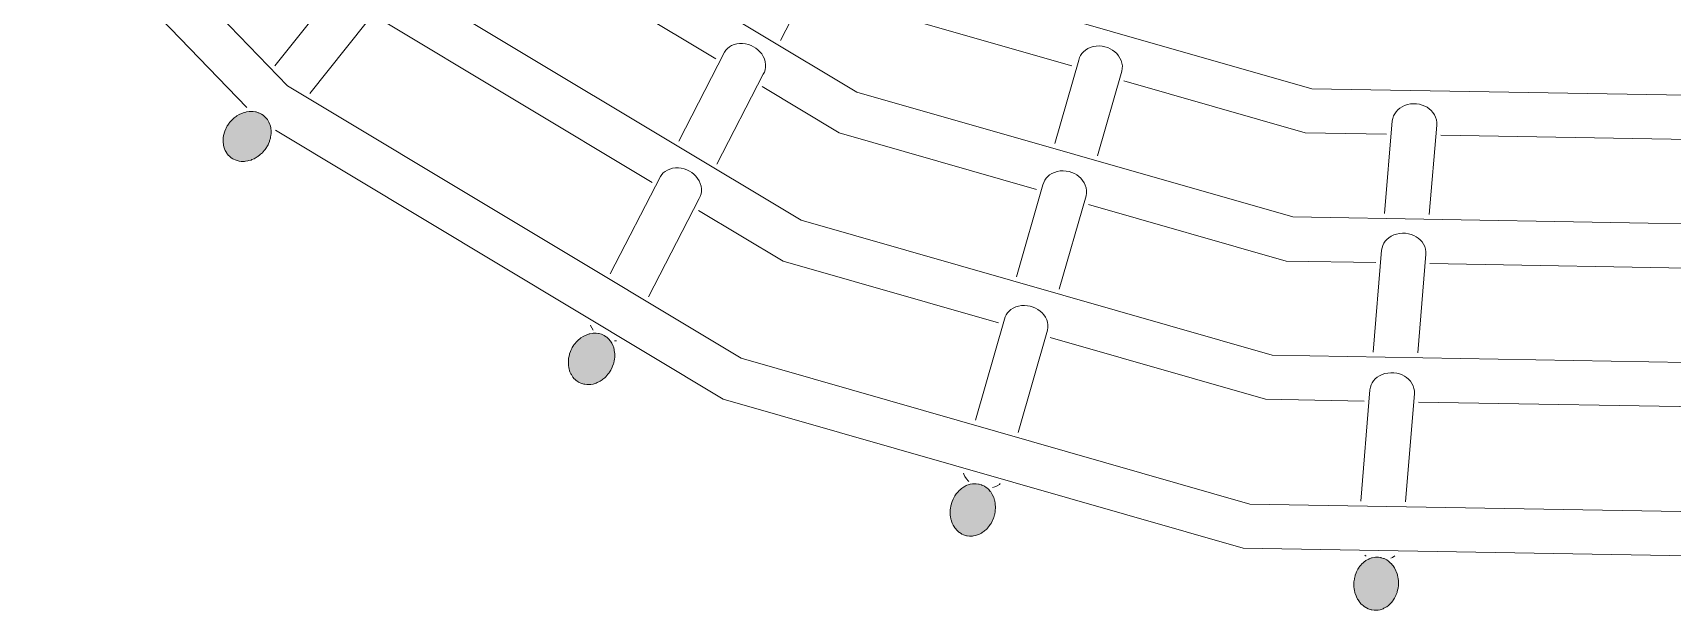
# Model space of a CAD drawing. Header units: millimetres. Extents: x -31757 to 121236, y -27283 to 63658.
# Drawn here: x 50528 to 51190, y 46513 to 46747 of the extents above; entities that cross this region are included whole.
import ezdxf

# ---------------------------------------------------------------- set-up
doc = ezdxf.new("R2010")
doc.units = ezdxf.units.MM
doc.layers.add('02_切断（家具）', color=8, linetype='Continuous', lineweight=18)
doc.layers.add('11_見えがかり（家具）', color=8, linetype='Continuous', lineweight=9)

msp = doc.modelspace()

# ---------------------------------------------------------------- hatches: boundary and pattern name
at = {"layer": '02_切断（家具）'}
for points in [[(50620.28, 46713.88), (50620.99, 46713.4), (50621.18, 46713.26), (50621.81, 46712.69), (50621.98, 46712.53), (50622.54, 46711.83), (50622.7, 46711.64), (50623.17, 46710.83), (50623.3, 46710.61), (50623.67, 46709.7), (50623.77, 46709.45), (50624.01, 46708.46), (50624.07, 46708.18), (50624.17, 46707.14), (50624.2, 46706.84), (50624.16, 46705.78), (50624.14, 46705.46), (50623.96, 46704.41), (50623.9, 46704.08), (50623.6, 46703.07), (50623.5, 46702.74), (50623.09, 46701.79), (50622.95, 46701.47), (50622.46, 46700.6), (50622.29, 46700.31), (50621.73, 46699.53), (50621.53, 46699.25), (50620.91, 46698.54), (50620.68, 46698.28), (50619.96, 46697.62), (50619.69, 46697.37), (50618.89, 46696.78), (50618.58, 46696.55), (50617.71, 46696.05), (50617.36, 46695.86), (50616.45, 46695.47), (50616.07, 46695.31), (50615.14, 46695.06), (50614.74, 46694.95), (50613.81, 46694.82), (50613.4, 46694.77), (50612.5, 46694.78), (50612.1, 46694.78), (50611.24, 46694.91), (50610.86, 46694.97), (50610.08, 46695.22), (50609.72, 46695.33), (50609.02, 46695.68), (50608.7, 46695.83), (50608.08, 46696.26), (50607.8, 46696.45), (50607.25, 46696.95), (50607, 46697.18), (50606.51, 46697.79), (50606.28, 46698.07), (50605.87, 46698.78), (50605.68, 46699.1), (50605.35, 46699.9), (50605.21, 46700.26), (50605, 46701.14), (50604.91, 46701.53), (50604.82, 46702.47), (50604.78, 46702.87), (50604.82, 46703.85), (50604.84, 46704.25), (50605.01, 46705.23), (50605.08, 46705.63), (50605.37, 46706.59), (50605.48, 46706.97), (50605.88, 46707.89), (50606.03, 46708.24), (50606.51, 46709.09), (50606.69, 46709.41), (50607.25, 46710.18), (50607.45, 46710.46), (50608.08, 46711.18), (50608.3, 46711.43), (50609.04, 46712.11), (50609.29, 46712.34), (50610.13, 46712.96), (50610.4, 46713.16), (50611.33, 46713.69), (50611.62, 46713.85), (50612.61, 46714.27), (50612.91, 46714.4), (50613.93, 46714.68), (50614.24, 46714.76), (50615.28, 46714.9), (50615.58, 46714.94), (50616.59, 46714.93), (50616.88, 46714.93), (50617.85, 46714.78), (50618.12, 46714.74), (50619.01, 46714.45), (50619.26, 46714.38), (50620.06, 46713.98)], [(50758.86, 46624.32), (50759.56, 46623.83), (50759.75, 46623.7), (50760.39, 46623.12), (50760.56, 46622.96), (50761.14, 46622.26), (50761.3, 46622.06), (50761.79, 46621.24), (50761.93, 46621.01), (50762.32, 46620.09), (50762.43, 46619.83), (50762.7, 46618.83), (50762.78, 46618.53), (50762.92, 46617.48), (50762.96, 46617.16), (50762.96, 46616.08), (50762.96, 46615.74), (50762.82, 46614.66), (50762.78, 46614.32), (50762.53, 46613.28), (50762.44, 46612.94), (50762.09, 46611.96), (50761.96, 46611.63), (50761.52, 46610.73), (50761.36, 46610.41), (50760.86, 46609.62), (50760.67, 46609.32), (50760.09, 46608.59), (50759.88, 46608.31), (50759.21, 46607.62), (50758.95, 46607.36), (50758.2, 46606.74), (50757.9, 46606.5), (50757.09, 46605.98), (50756.75, 46605.76), (50755.88, 46605.36), (50755.52, 46605.19), (50754.62, 46604.91), (50754.23, 46604.79), (50753.34, 46604.64), (50752.94, 46604.58), (50752.06, 46604.58), (50751.67, 46604.57), (50750.84, 46604.7), (50750.46, 46604.75), (50749.68, 46604.99), (50749.33, 46605.1), (50748.63, 46605.44), (50748.32, 46605.6), (50747.7, 46606.02), (50747.42, 46606.21), (50746.86, 46606.72), (50746.61, 46606.95), (50746.1, 46607.57), (50745.88, 46607.85), (50745.44, 46608.58), (50745.24, 46608.9), (50744.89, 46609.73), (50744.74, 46610.08), (50744.5, 46610.99), (50744.39, 46611.38), (50744.27, 46612.35), (50744.22, 46612.76), (50744.22, 46613.77), (50744.22, 46614.17), (50744.34, 46615.2), (50744.39, 46615.59), (50744.64, 46616.6), (50744.73, 46616.98), (50745.08, 46617.93), (50745.21, 46618.29), (50745.65, 46619.18), (50745.81, 46619.5), (50746.33, 46620.31), (50746.5, 46620.59), (50747.1, 46621.35), (50747.3, 46621.6), (50748, 46622.32), (50748.22, 46622.55), (50749.02, 46623.21), (50749.27, 46623.41), (50750.15, 46623.98), (50750.42, 46624.15), (50751.38, 46624.59), (50751.66, 46624.73), (50752.65, 46625.03), (50752.94, 46625.12), (50753.95, 46625.28), (50754.23, 46625.33), (50755.23, 46625.34), (50755.5, 46625.34), (50756.45, 46625.2), (50756.71, 46625.16), (50757.6, 46624.89), (50757.84, 46624.81), (50758.64, 46624.42)], [(50912.27, 46563.49), (50912.99, 46563), (50913.18, 46562.87), (50913.83, 46562.28), (50914.01, 46562.11), (50914.6, 46561.4), (50914.77, 46561.2), (50915.29, 46560.37), (50915.44, 46560.13), (50915.86, 46559.2), (50915.99, 46558.92), (50916.29, 46557.91), (50916.39, 46557.6), (50916.57, 46556.53), (50916.63, 46556.19), (50916.68, 46555.1), (50916.69, 46554.75), (50916.61, 46553.66), (50916.59, 46553.3), (50916.39, 46552.25), (50916.32, 46551.89), (50916.02, 46550.9), (50915.91, 46550.55), (50915.52, 46549.65), (50915.38, 46549.31), (50914.92, 46548.5), (50914.75, 46548.19), (50914.23, 46547.45), (50914.02, 46547.16), (50913.41, 46546.46), (50913.16, 46546.18), (50912.46, 46545.56), (50912.17, 46545.3), (50911.4, 46544.77), (50911.08, 46544.55), (50910.25, 46544.13), (50909.89, 46543.96), (50909.04, 46543.67), (50908.66, 46543.54), (50907.79, 46543.4), (50907.4, 46543.33), (50906.54, 46543.32), (50906.16, 46543.32), (50905.33, 46543.44), (50904.96, 46543.49), (50904.19, 46543.74), (50903.84, 46543.85), (50903.14, 46544.19), (50902.82, 46544.35), (50902.2, 46544.78), (50901.91, 46544.98), (50901.34, 46545.5), (50901.09, 46545.73), (50900.56, 46546.37), (50900.33, 46546.64), (50899.86, 46547.39), (50899.66, 46547.71), (50899.27, 46548.56), (50899.11, 46548.92), (50898.83, 46549.86), (50898.71, 46550.24), (50898.54, 46551.25), (50898.47, 46551.65), (50898.42, 46552.69), (50898.41, 46553.09), (50898.48, 46554.15), (50898.51, 46554.54), (50898.71, 46555.58), (50898.78, 46555.95), (50899.08, 46556.95), (50899.19, 46557.29), (50899.59, 46558.22), (50899.72, 46558.53), (50900.19, 46559.37), (50900.35, 46559.65), (50900.9, 46560.43), (50901.08, 46560.68), (50901.73, 46561.43), (50901.94, 46561.66), (50902.7, 46562.34), (50902.93, 46562.54), (50903.77, 46563.12), (50904.02, 46563.29), (50904.94, 46563.75), (50905.2, 46563.89), (50906.17, 46564.21), (50906.44, 46564.3), (50907.42, 46564.46), (50907.7, 46564.51), (50908.67, 46564.52), (50908.94, 46564.52), (50909.88, 46564.38), (50910.14, 46564.35), (50911.02, 46564.07), (50911.25, 46563.99), (50912.06, 46563.6)], [(51074.69, 46533.72), (51075.41, 46533.21), (51075.62, 46533.07), (51076.28, 46532.47), (51076.47, 46532.3), (51077.08, 46531.58), (51077.26, 46531.37), (51077.81, 46530.53), (51077.98, 46530.28), (51078.43, 46529.34), (51078.57, 46529.05), (51078.92, 46528.03), (51079.03, 46527.71), (51079.26, 46526.64), (51079.33, 46526.29), (51079.43, 46525.19), (51079.47, 46524.82), (51079.44, 46523.74), (51079.43, 46523.36), (51079.28, 46522.31), (51079.23, 46521.93), (51078.98, 46520.95), (51078.89, 46520.58), (51078.55, 46519.69), (51078.42, 46519.34), (51078.01, 46518.53), (51077.85, 46518.21), (51077.37, 46517.48), (51077.18, 46517.18), (51076.61, 46516.49), (51076.37, 46516.2), (51075.71, 46515.58), (51075.43, 46515.32), (51074.7, 46514.8), (51074.39, 46514.57), (51073.59, 46514.17), (51073.24, 46513.99), (51072.41, 46513.71), (51072.04, 46513.59), (51071.19, 46513.45), (51070.81, 46513.38), (51069.96, 46513.39), (51069.58, 46513.39), (51068.76, 46513.52), (51068.39, 46513.58), (51067.61, 46513.84), (51067.26, 46513.95), (51066.55, 46514.31), (51066.23, 46514.47), (51065.59, 46514.92), (51065.3, 46515.11), (51064.71, 46515.65), (51064.45, 46515.89), (51063.89, 46516.54), (51063.65, 46516.82), (51063.15, 46517.59), (51062.94, 46517.91), (51062.52, 46518.78), (51062.35, 46519.14), (51062.02, 46520.1), (51061.89, 46520.48), (51061.67, 46521.51), (51061.59, 46521.9), (51061.49, 46522.97), (51061.45, 46523.37), (51061.48, 46524.44), (51061.49, 46524.83), (51061.64, 46525.89), (51061.69, 46526.26), (51061.95, 46527.27), (51062.03, 46527.6), (51062.39, 46528.54), (51062.5, 46528.85), (51062.93, 46529.7), (51063.07, 46529.97), (51063.58, 46530.77), (51063.74, 46531.01), (51064.36, 46531.76), (51064.55, 46531.99), (51065.27, 46532.67), (51065.48, 46532.87), (51066.3, 46533.45), (51066.53, 46533.61), (51067.43, 46534.07), (51067.67, 46534.2), (51068.62, 46534.52), (51068.88, 46534.6), (51069.85, 46534.76), (51070.11, 46534.8), (51071.08, 46534.8), (51071.34, 46534.8), (51072.28, 46534.65), (51072.53, 46534.61), (51073.42, 46534.32), (51073.66, 46534.24), (51074.47, 46533.83)]]:
    msp.add_hatch(color=8, dxfattribs=at).paths.add_polyline_path(points)

# ---------------------------------------------------------------- linework, layer by layer
for points in [[(50620.28, 46713.88), (50620.99, 46713.4), (50621.18, 46713.26), (50621.81, 46712.69), (50621.98, 46712.53), (50622.54, 46711.83), (50622.7, 46711.64), (50623.17, 46710.83), (50623.3, 46710.61), (50623.67, 46709.7), (50623.77, 46709.45), (50624.01, 46708.46), (50624.07, 46708.18), (50624.17, 46707.14), (50624.2, 46706.84), (50624.16, 46705.78), (50624.14, 46705.46), (50623.96, 46704.41), (50623.9, 46704.08), (50623.6, 46703.07), (50623.5, 46702.74), (50623.09, 46701.79), (50622.95, 46701.47), (50622.46, 46700.6), (50622.29, 46700.31), (50621.73, 46699.53), (50621.53, 46699.25), (50620.91, 46698.54), (50620.68, 46698.28), (50619.96, 46697.62), (50619.69, 46697.37), (50618.89, 46696.78), (50618.58, 46696.55), (50617.71, 46696.05), (50617.36, 46695.86), (50616.45, 46695.47), (50616.07, 46695.31), (50615.14, 46695.06), (50614.74, 46694.95), (50613.81, 46694.82), (50613.4, 46694.77), (50612.5, 46694.78), (50612.1, 46694.78), (50611.24, 46694.91), (50610.86, 46694.97), (50610.08, 46695.22), (50609.72, 46695.33), (50609.02, 46695.68), (50608.7, 46695.83), (50608.08, 46696.26), (50607.8, 46696.45), (50607.25, 46696.95), (50607, 46697.18), (50606.51, 46697.79), (50606.28, 46698.07), (50605.87, 46698.78), (50605.68, 46699.1), (50605.35, 46699.9), (50605.21, 46700.26), (50605, 46701.14), (50604.91, 46701.53), (50604.82, 46702.47), (50604.78, 46702.87), (50604.82, 46703.85), (50604.84, 46704.25), (50605.01, 46705.23), (50605.08, 46705.63), (50605.37, 46706.59), (50605.48, 46706.97), (50605.88, 46707.89), (50606.03, 46708.24), (50606.51, 46709.09), (50606.69, 46709.41), (50607.25, 46710.18), (50607.45, 46710.46), (50608.08, 46711.18), (50608.3, 46711.43), (50609.04, 46712.11), (50609.29, 46712.34), (50610.13, 46712.96), (50610.4, 46713.16), (50611.33, 46713.69), (50611.62, 46713.85), (50612.61, 46714.27), (50612.91, 46714.4), (50613.93, 46714.68), (50614.24, 46714.76), (50615.28, 46714.9), (50615.58, 46714.94), (50616.59, 46714.93), (50616.88, 46714.93), (50617.85, 46714.78), (50618.12, 46714.74), (50619.01, 46714.45), (50619.26, 46714.38), (50620.06, 46713.98), (50620.28, 46713.88)], [(50758.86, 46624.32), (50759.56, 46623.83), (50759.75, 46623.7), (50760.39, 46623.12), (50760.56, 46622.96), (50761.14, 46622.26), (50761.3, 46622.06), (50761.79, 46621.24), (50761.93, 46621.01), (50762.32, 46620.09), (50762.43, 46619.83), (50762.7, 46618.83), (50762.78, 46618.53), (50762.92, 46617.48), (50762.96, 46617.16), (50762.96, 46616.08), (50762.96, 46615.74), (50762.82, 46614.66), (50762.78, 46614.32), (50762.53, 46613.28), (50762.44, 46612.94), (50762.09, 46611.96), (50761.96, 46611.63), (50761.52, 46610.73), (50761.36, 46610.41), (50760.86, 46609.62), (50760.67, 46609.32), (50760.09, 46608.59), (50759.88, 46608.31), (50759.21, 46607.62), (50758.95, 46607.36), (50758.2, 46606.74), (50757.9, 46606.5), (50757.09, 46605.98), (50756.75, 46605.76), (50755.88, 46605.36), (50755.52, 46605.19), (50754.62, 46604.91), (50754.23, 46604.79), (50753.34, 46604.64), (50752.94, 46604.58), (50752.06, 46604.58), (50751.67, 46604.57), (50750.84, 46604.7), (50750.46, 46604.75), (50749.68, 46604.99), (50749.33, 46605.1), (50748.63, 46605.44), (50748.32, 46605.6), (50747.7, 46606.02), (50747.42, 46606.21), (50746.86, 46606.72), (50746.61, 46606.95), (50746.1, 46607.57), (50745.88, 46607.85), (50745.44, 46608.58), (50745.24, 46608.9), (50744.89, 46609.73), (50744.74, 46610.08), (50744.5, 46610.99), (50744.39, 46611.38), (50744.27, 46612.35), (50744.22, 46612.76), (50744.22, 46613.77), (50744.22, 46614.17), (50744.34, 46615.2), (50744.39, 46615.59), (50744.64, 46616.6), (50744.73, 46616.98), (50745.08, 46617.93), (50745.21, 46618.29), (50745.65, 46619.18), (50745.81, 46619.5), (50746.33, 46620.31), (50746.5, 46620.59), (50747.1, 46621.35), (50747.3, 46621.6), (50748, 46622.32), (50748.22, 46622.55), (50749.02, 46623.21), (50749.27, 46623.41), (50750.15, 46623.98), (50750.42, 46624.15), (50751.38, 46624.59), (50751.66, 46624.73), (50752.65, 46625.03), (50752.94, 46625.12), (50753.95, 46625.28), (50754.23, 46625.33), (50755.23, 46625.34), (50755.5, 46625.34), (50756.45, 46625.2), (50756.71, 46625.16), (50757.6, 46624.89), (50757.84, 46624.81), (50758.64, 46624.42), (50758.86, 46624.32)], [(50912.27, 46563.49), (50912.99, 46563), (50913.18, 46562.87), (50913.83, 46562.28), (50914.01, 46562.11), (50914.6, 46561.4), (50914.77, 46561.2), (50915.29, 46560.37), (50915.44, 46560.13), (50915.86, 46559.2), (50915.99, 46558.92), (50916.29, 46557.91), (50916.39, 46557.6), (50916.57, 46556.53), (50916.63, 46556.19), (50916.68, 46555.1), (50916.69, 46554.75), (50916.61, 46553.66), (50916.59, 46553.3), (50916.39, 46552.25), (50916.32, 46551.89), (50916.02, 46550.9), (50915.91, 46550.55), (50915.52, 46549.65), (50915.38, 46549.31), (50914.92, 46548.5), (50914.75, 46548.19), (50914.23, 46547.45), (50914.02, 46547.16), (50913.41, 46546.46), (50913.16, 46546.18), (50912.46, 46545.56), (50912.17, 46545.3), (50911.4, 46544.77), (50911.08, 46544.55), (50910.25, 46544.13), (50909.89, 46543.96), (50909.04, 46543.67), (50908.66, 46543.54), (50907.79, 46543.4), (50907.4, 46543.33), (50906.54, 46543.32), (50906.16, 46543.32), (50905.33, 46543.44), (50904.96, 46543.49), (50904.19, 46543.74), (50903.84, 46543.85), (50903.14, 46544.19), (50902.82, 46544.35), (50902.2, 46544.78), (50901.91, 46544.98), (50901.34, 46545.5), (50901.09, 46545.73), (50900.56, 46546.37), (50900.33, 46546.64), (50899.86, 46547.39), (50899.66, 46547.71), (50899.27, 46548.56), (50899.11, 46548.92), (50898.83, 46549.86), (50898.71, 46550.24), (50898.54, 46551.25), (50898.47, 46551.65), (50898.42, 46552.69), (50898.41, 46553.09), (50898.48, 46554.15), (50898.51, 46554.54), (50898.71, 46555.58), (50898.78, 46555.95), (50899.08, 46556.95), (50899.19, 46557.29), (50899.59, 46558.22), (50899.72, 46558.53), (50900.19, 46559.37), (50900.35, 46559.65), (50900.9, 46560.43), (50901.08, 46560.68), (50901.73, 46561.43), (50901.94, 46561.66), (50902.7, 46562.34), (50902.93, 46562.54), (50903.77, 46563.12), (50904.02, 46563.29), (50904.94, 46563.75), (50905.2, 46563.89), (50906.17, 46564.21), (50906.44, 46564.3), (50907.42, 46564.46), (50907.7, 46564.51), (50908.67, 46564.52), (50908.94, 46564.52), (50909.88, 46564.38), (50910.14, 46564.35), (50911.02, 46564.07), (50911.25, 46563.99), (50912.06, 46563.6), (50912.27, 46563.49)], [(51074.69, 46533.72), (51075.41, 46533.21), (51075.62, 46533.07), (51076.28, 46532.47), (51076.47, 46532.3), (51077.08, 46531.58), (51077.26, 46531.37), (51077.81, 46530.53), (51077.98, 46530.28), (51078.43, 46529.34), (51078.57, 46529.05), (51078.92, 46528.03), (51079.03, 46527.71), (51079.26, 46526.64), (51079.33, 46526.29), (51079.43, 46525.19), (51079.47, 46524.82), (51079.44, 46523.74), (51079.43, 46523.36), (51079.28, 46522.31), (51079.23, 46521.93), (51078.98, 46520.95), (51078.89, 46520.58), (51078.55, 46519.69), (51078.42, 46519.34), (51078.01, 46518.53), (51077.85, 46518.21), (51077.37, 46517.48), (51077.18, 46517.18), (51076.61, 46516.49), (51076.37, 46516.2), (51075.71, 46515.58), (51075.43, 46515.32), (51074.7, 46514.8), (51074.39, 46514.57), (51073.59, 46514.17), (51073.24, 46513.99), (51072.41, 46513.71), (51072.04, 46513.59), (51071.19, 46513.45), (51070.81, 46513.38), (51069.96, 46513.39), (51069.58, 46513.39), (51068.76, 46513.52), (51068.39, 46513.58), (51067.61, 46513.84), (51067.26, 46513.95), (51066.55, 46514.31), (51066.23, 46514.47), (51065.59, 46514.92), (51065.3, 46515.11), (51064.71, 46515.65), (51064.45, 46515.89), (51063.89, 46516.54), (51063.65, 46516.82), (51063.15, 46517.59), (51062.94, 46517.91), (51062.52, 46518.78), (51062.35, 46519.14), (51062.02, 46520.1), (51061.89, 46520.48), (51061.67, 46521.51), (51061.59, 46521.9), (51061.49, 46522.97), (51061.45, 46523.37), (51061.48, 46524.44), (51061.49, 46524.83), (51061.64, 46525.89), (51061.69, 46526.26), (51061.95, 46527.27), (51062.03, 46527.6), (51062.39, 46528.54), (51062.5, 46528.85), (51062.93, 46529.7), (51063.07, 46529.97), (51063.58, 46530.77), (51063.74, 46531.01), (51064.36, 46531.76), (51064.55, 46531.99), (51065.27, 46532.67), (51065.48, 46532.87), (51066.3, 46533.45), (51066.53, 46533.61), (51067.43, 46534.07), (51067.67, 46534.2), (51068.62, 46534.52), (51068.88, 46534.6), (51069.85, 46534.76), (51070.11, 46534.8), (51071.08, 46534.8), (51071.34, 46534.8), (51072.28, 46534.65), (51072.53, 46534.61), (51073.42, 46534.32), (51073.66, 46534.24), (51074.47, 46533.83), (51074.69, 46533.72)]]:
    msp.add_lwpolyline(points, dxfattribs=at)
at = {"layer": '11_見えがかり（家具）'}
for points in [[(50482.28, 46879.04), (50630.75, 46725.29), (50813.95, 46615.22), (51019.4, 46556.3), (51233.1, 46552.57), (51440.49, 46604.28), (51627.42, 46707.9), (51781.16, 46856.37), (51891.24, 47039.57), (51950.16, 47245.02), (51953.89, 47458.72), (51902.18, 47666.11), (51798.56, 47853.04), (51650.09, 48006.78), (51466.89, 48116.86), (51261.44, 48175.78), (51047.74, 48179.51), (50840.35, 48127.8), (50653.42, 48024.18), (50499.68, 47875.71)], [(50670.47, 46771.72), (50838.19, 46670.95), (51028.39, 46616.41), (51226.22, 46612.96), (51418.21, 46660.82), (51591.27, 46756.75), (51732.01, 46892.67)], [(50614.36, 46716.58), (50467.81, 46868.33)], [(50738.06, 46857.07), (50881.61, 46770.82), (51044.48, 46724.12), (51211.53, 46721.2)], [(50704.9, 46816.39), (50860.72, 46722.77), (51036.74, 46672.3), (51218.11, 46669.13)], [(50803.77, 46736.17), (50702.02, 46797.31)], [(50846.92, 46776.55), (50829.95, 46743.59)], [(50625.7, 46733.4), (50655.94, 46771.42)], [(50947.59, 46733.33), (50874.43, 46754.31), (50846.39, 46771.16)], [(50670.02, 46760.21), (50639.79, 46722.2)], [(50778.06, 46686.25), (50666.84, 46753.08)], [(50788.8, 46702.96), (50807.3, 46738.89), (50807.83, 46739.66), (50808.47, 46740.35), (50809.24, 46740.99), (50810.13, 46741.53), (50811.13, 46741.97), (50812.23, 46742.27), (50813.39, 46742.43), (50814.59, 46742.44), (50815.78, 46742.3), (50816.94, 46742.02), (50818.04, 46741.61), (50819.05, 46741.11), (50819.96, 46740.52), (50820.81, 46739.85), (50821.6, 46739.06), (50822.31, 46738.17), (50822.91, 46737.19), (50823.38, 46736.14), (50823.7, 46735.05), (50823.86, 46733.94), (50823.85, 46732.86), (50823.68, 46731.82), (50823.37, 46730.86), (50822.94, 46729.99), (50804.24, 46693.68)], [(50953.98, 46740.32), (50955, 46740.79), (50956.12, 46741.14), (50957.31, 46741.35), (50958.53, 46741.4), (50959.74, 46741.31), (50960.93, 46741.08), (50962.04, 46740.72), (50963.07, 46740.26), (50964, 46739.72), (50964.86, 46739.09), (50965.66, 46738.34), (50966.38, 46737.48), (50966.99, 46736.53), (50967.46, 46735.51), (50967.78, 46734.44), (50967.94, 46733.35), (50967.92, 46732.27), (50967.75, 46731.23), (50957.93, 46696.97)], [(50940.63, 46701.93), (50950.32, 46735.72), (50950.64, 46736.69), (50951.09, 46737.58), (50951.63, 46738.36), (50952.28, 46739.08), (50953.06, 46739.74), (50953.98, 46740.32)], [(50933.27, 46683.4), (50853.54, 46706.26), (50822.43, 46724.96)], [(51074.6, 46705.74), (51041.82, 46706.31), (50968.6, 46727.31)], [(51073.86, 46673.65), (51076.97, 46711.11), (51077.16, 46712.15), (51077.49, 46713.12), (51077.94, 46714.01), (51078.5, 46714.81), (51079.16, 46715.55), (51079.96, 46716.23), (51080.89, 46716.84), (51081.93, 46717.35), (51083.06, 46717.73), (51084.26, 46717.98), (51085.49, 46718.08), (51086.72, 46718.04), (51087.91, 46717.85), (51089.03, 46717.54), (51090.07, 46717.12), (51091, 46716.62), (51091.85, 46716.02), (51092.66, 46715.31), (51093.38, 46714.49), (51093.98, 46713.57), (51094.45, 46712.57), (51094.76, 46711.52), (51094.91, 46710.45), (51094.89, 46709.38), (51091.89, 46673.33)], [(51228.19, 46534.81), (51016.74, 46538.5), (50806.77, 46598.71), (50626, 46707.33)], [(51204.99, 46703.46), (51096.5, 46705.36)], [(50761.15, 46649.28), (50781.42, 46688.64), (50781.94, 46689.4), (50782.57, 46690.08), (50783.33, 46690.71), (50784.22, 46691.24), (50785.21, 46691.67), (50786.31, 46691.97), (50787.46, 46692.12), (50788.65, 46692.13), (50789.85, 46691.98), (50791, 46691.7), (50792.1, 46691.3), (50793.12, 46690.79), (50794.03, 46690.21), (50794.88, 46689.54), (50795.67, 46688.76), (50796.38, 46687.88), (50796.99, 46686.9), (50797.47, 46685.86), (50797.8, 46684.78), (50797.96, 46683.69), (50797.96, 46682.61), (50797.8, 46681.59), (50797.5, 46680.63), (50797.08, 46679.77), (50776.59, 46639.99)], [(50925.19, 46648.08), (50935.87, 46685.33), (50936.18, 46686.29), (50936.62, 46687.16), (50937.16, 46687.94), (50937.8, 46688.65)], [(50937.8, 46688.65), (50938.58, 46689.3), (50939.49, 46689.88), (50940.51, 46690.34), (50941.63, 46690.69), (50942.81, 46690.89), (50944.02, 46690.95), (50945.24, 46690.86), (50946.42, 46690.63), (50947.54, 46690.28), (50948.57, 46689.82), (50949.5, 46689.28), (50950.36, 46688.66), (50951.17, 46687.92), (50951.9, 46687.07), (50952.51, 46686.13), (50952.99, 46685.12), (50953.32, 46684.06), (50953.49, 46682.98), (50953.48, 46681.92), (50953.31, 46680.89), (50942.48, 46643.12)], [(50917.98, 46629.5), (50831.01, 46654.44), (50796.84, 46674.97)], [(51070.29, 46653.86), (51034.08, 46654.49), (50954.27, 46677.38)], [(51069.21, 46617.7), (51072.63, 46658.85), (51072.81, 46659.88), (51073.13, 46660.84), (51073.58, 46661.72), (51074.13, 46662.52), (51074.79, 46663.24), (51075.58, 46663.92), (51076.5, 46664.52), (51077.54, 46665.03), (51078.67, 46665.42), (51079.87, 46665.67), (51081.09, 46665.77), (51082.32, 46665.73), (51083.51, 46665.55), (51084.64, 46665.25), (51085.68, 46664.84), (51086.61, 46664.34), (51087.47, 46663.76), (51088.28, 46663.06), (51089, 46662.25), (51089.62, 46661.34), (51090.09, 46660.36), (51090.41, 46659.32), (51090.57, 46658.26), (51090.55, 46657.21), (51087.24, 46617.38)], [(51210.94, 46651.41), (51092.18, 46653.48)], [(50908.58, 46590.16), (50920.29, 46630.99), (50920.6, 46631.93), (50921.02, 46632.8), (50921.55, 46633.57), (50922.19, 46634.27), (50922.96, 46634.91)], [(50922.96, 46634.91), (50923.87, 46635.48), (50924.88, 46635.94), (50925.99, 46636.28), (50927.17, 46636.49), (50928.39, 46636.54), (50929.6, 46636.45), (50930.78, 46636.23), (50931.9, 46635.88), (50932.94, 46635.43), (50933.87, 46634.9), (50934.74, 46634.28), (50935.55, 46633.55), (50936.28, 46632.71), (50936.9, 46631.78), (50937.39, 46630.78), (50937.73, 46629.73), (50937.9, 46628.67), (50937.9, 46627.61), (50937.75, 46626.6), (50925.87, 46585.2)], [(50754.29, 46626.5), (50753.68, 46627.47), (50753.2, 46628.51), (50753.19, 46628.57)], [(50763.62, 46622.31), (50763.21, 46622.25), (50762.92, 46622.25)], [(51065.63, 46597.91), (51025.73, 46598.61), (50938.82, 46623.53)], [(51064.21, 46557.52), (51067.94, 46602.5), (51068.11, 46603.51), (51068.43, 46604.46), (51068.88, 46605.34), (51069.42, 46606.12), (51070.07, 46606.84), (51070.86, 46607.51), (51071.78, 46608.11), (51072.81, 46608.62), (51073.94, 46609), (51075.13, 46609.25), (51076.36, 46609.36), (51077.58, 46609.32), (51078.78, 46609.15), (51079.91, 46608.86), (51080.95, 46608.46), (51081.88, 46607.97), (51082.75, 46607.4), (51083.56, 46606.71), (51084.29, 46605.91), (51084.91, 46605.02), (51085.4, 46604.05), (51085.72, 46603.03), (51085.88, 46601.98), (51085.88, 46600.94), (51082.24, 46557.21)], [(51217.2, 46595.26), (51087.53, 46597.53)], [(50905.93, 46565.45), (50905.74, 46565.62), (50905.01, 46566.46), (50904.38, 46567.39), (50903.89, 46568.39), (50903.75, 46568.82)], [(50918.67, 46564.54), (50918.32, 46564.25), (50917.42, 46563.69), (50916.4, 46563.23), (50915.52, 46562.96)], [(51066.46, 46535.2), (51066.04, 46535.47), (51065.84, 46535.64)], [(51078.01, 46535.43), (51077.93, 46535.36), (51077.01, 46534.76), (51076.42, 46534.47)]]:
    msp.add_lwpolyline(points, dxfattribs=at)

doc.saveas('drawing.dxf')
